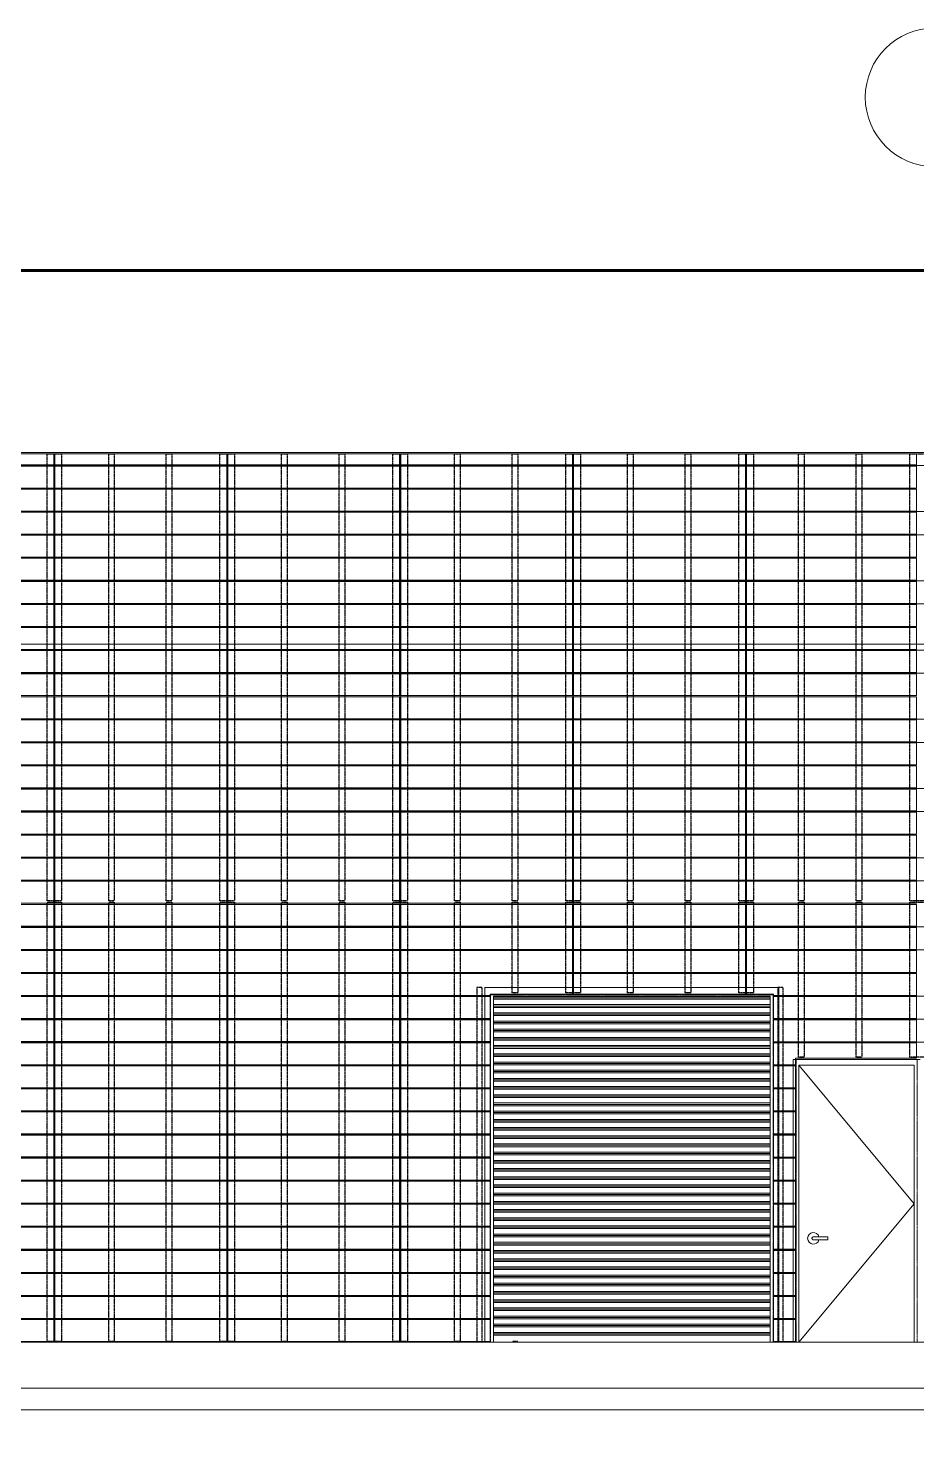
# Model space of a CAD drawing. Header units: inches. Extents: x 11737 to 18084, y -4365 to 1695.
# Drawn here: x 12861.2 to 13169.6, y -4054.2 to -3567 of the extents above; entities that cross this region are included whole.
import ezdxf

# ---------------------------------------------------------------- set-up
doc = ezdxf.new("R2010")
doc.units = ezdxf.units.IN
doc.header["$MEASUREMENT"] = 0
doc.linetypes.add('NBK_Center2', pattern=[0.270833, 0.166667, -0.03125, 0.041667, -0.03125])
doc.linetypes.add('NBK_Hidden', pattern=[0.125, 0.083333, -0.041667])
doc.layers.get('Defpoints').update_dxf_attribs({"color": 250, "lineweight": 0})
for name, color, linetype, lineweight in [('!Arch2', 8, 'Continuous', 9), ('!Extrusion', 140, 'Continuous', 25), ('!Linetype_Center2', 222, 'NBK_Center2', 9), ('!Terracotta', 31, 'Continuous', 20), ('S-GRID-IDEN', 1, 'Continuous', 9)]:
    doc.layers.add(name, color=color, linetype=linetype, lineweight=lineweight)
doc.layers.add('!Viewport', color=250, linetype='Continuous', lineweight=0, plot=False)

# ---------------------------------------------------------------- blocks, each defined once
blk = doc.blocks.new('Grid - Grid Head - 1_2_ Circle-1591862-BUILDING ELEVATION - EAST')
at = {"layer": 'S-GRID-IDEN'}
blk.add_circle((813.21, 1599.69), 24, dxfattribs=at)
blk = doc.blocks.new('A$C5F5E0522')
for p, q in [((442.95, 0), (-1655, 0)), ((-1655, -258), (442.95, -258))]:
    blk.add_line(p, q)
at = {"layer": 'S-GRID-IDEN', "xscale": -1}
blk.add_blockref('Grid - Grid Head - 1_2_ Circle-1591862-BUILDING ELEVATION - EAST', (87.19, -1410), dxfattribs=at)
blk = doc.blocks.new('A$C5F5E09E8')
at = {"layer": '!Extrusion', "linetype": 'NBK_Hidden'}
for points in [[(-805.91, -88.92), (-805.91, 66), (-800.84, 66), (-800.84, -88.92)], [(-784.51, -88.92), (-784.51, 66), (-782.56, 66), (-782.56, -88.92)], [(-764.51, -88.92), (-764.51, 66), (-762.56, 66), (-762.56, -88.92)], [(-745.91, -88.92), (-745.91, 66), (-740.84, 66), (-740.84, -88.92)], [(-724.51, -88.92), (-724.51, 66), (-722.56, 66), (-722.56, -88.92)], [(-704.51, -88.92), (-704.51, 66), (-702.56, 66), (-702.56, -88.92)], [(-685.91, -88.92), (-685.91, 66), (-680.84, 66), (-680.84, -88.92)], [(-664.51, -88.92), (-664.51, 66), (-662.56, 66), (-662.56, -88.92)], [(-644.51, -88.92), (-644.51, 66), (-642.56, 66), (-642.56, -88.92)], [(-625.91, -88.92), (-625.91, 66), (-620.84, 66), (-620.84, -88.92)], [(-604.51, -88.92), (-604.51, 66), (-602.56, 66), (-602.56, -88.92)], [(-584.51, -88.92), (-584.51, 66), (-582.56, 66), (-582.56, -88.92)], [(-565.91, -88.92), (-565.91, 66), (-560.84, 66), (-560.84, -88.92)], [(-545.13, -88.92), (-545.13, 66), (-543.18, 66), (-543.18, -88.92)], [(-525.13, -88.92), (-525.13, 66), (-523.18, 66), (-523.18, -88.92)], [(-506.54, -88.92), (-506.54, 66), (-501.46, 66), (-501.46, -88.92)], [(-800.84, -89.42), (-800.84, -241.8), (-805.91, -241.8), (-805.91, -89.42)], [(-782.56, -89.42), (-782.56, -241.8), (-784.51, -241.8), (-784.51, -89.42)], [(-762.56, -89.42), (-762.56, -241.8), (-764.51, -241.8), (-764.51, -89.42)], [(-740.84, -89.42), (-740.84, -241.8), (-745.91, -241.8), (-745.91, -89.42)], [(-722.56, -89.42), (-722.56, -241.8), (-724.51, -241.8), (-724.51, -89.42)], [(-702.56, -89.42), (-702.56, -241.8), (-704.51, -241.8), (-704.51, -89.42)], [(-680.84, -89.42), (-680.84, -241.8), (-685.91, -241.8), (-685.91, -89.42)], [(-662.56, -89.42), (-662.56, -241.8), (-664.51, -241.8), (-664.51, -89.42)], [(-644.51, -120.91), (-644.51, -89.42), (-642.56, -89.42), (-642.56, -120.91)], [(-620.84, -89.42), (-620.84, -120.91), (-625.91, -120.91), (-625.91, -89.42)], [(-604.51, -120.91), (-604.51, -89.42), (-602.56, -89.42), (-602.56, -120.91)], [(-584.51, -120.91), (-584.51, -89.42), (-582.56, -89.42), (-582.56, -120.91)], [(-560.84, -89.42), (-560.84, -120.91), (-565.91, -120.91), (-565.91, -89.42)], [(-545.13, -143.14), (-545.13, -89.42), (-543.18, -89.42), (-543.18, -143.14)], [(-525.13, -143.14), (-525.13, -89.42), (-523.18, -89.42), (-523.18, -143.14)], [(-501.46, -89.42), (-501.46, -143.14), (-506.54, -143.14), (-506.54, -89.42)], [(-654.87, -119), (-656.82, -119), (-656.82, -241.8), (-654.87, -241.8)], [(-550.45, -119), (-552.39, -119), (-552.39, -241.8), (-550.45, -241.8)]]:
    blk.add_lwpolyline(points, close=True, dxfattribs=at)
blk.add_lwpolyline([(-642.56, -241.8), (-644.51, -241.8)], dxfattribs=at)
blk = doc.blocks.new('A$C5F5E0AD2')
for p, q in [((-629.76, 324.5), (-1348.97, 324.5)), ((-882.01, 139), (-882.01, 16)), ((-780.01, 139), (-882.01, 139)), ((-780.01, 139), (-780.01, 16)), ((-783.01, 136), (-879.01, 136)), ((-879.01, 16), (-879.01, 136)), ((-783.01, 135.89), (-879.01, 135.89)), ((-783.01, 135.41), (-879.01, 135.41)), ((-783.01, 134.93), (-879.01, 134.93)), ((-783.01, 133.03), (-879.01, 133.03)), ((-783.01, 132.56), (-879.01, 132.56)), ((-783.01, 132.08), (-879.01, 132.08)), ((-783.01, 16), (-783.01, 136)), ((-783.01, 130.18), (-879.01, 130.18)), ((-783.01, 129.71), (-879.01, 129.71)), ((-783.01, 129.24), (-879.01, 129.24)), ((-783.01, 127.35), (-879.01, 127.35)), ((-783.01, 126.88), (-879.01, 126.88)), ((-783.01, 126.41), (-879.01, 126.41)), ((-783.01, 124.52), (-879.01, 124.52)), ((-783.01, 124.04), (-879.01, 124.04)), ((-783.01, 123.56), (-879.01, 123.56)), ((-783.01, 121.66), (-879.01, 121.66)), ((-783.01, 121.2), (-879.01, 121.2)), ((-783.01, 120.73), (-879.01, 120.73)), ((-783.01, 118.83), (-879.01, 118.83)), ((-783.01, 118.35), (-879.01, 118.35)), ((-783.01, 117.88), (-879.01, 117.88)), ((-783.01, 115.98), (-879.01, 115.98)), ((-783.01, 115.5), (-879.01, 115.5)), ((-783.01, 115.02), (-879.01, 115.02)), ((-783.01, 113.13), (-879.01, 113.13)), ((-783.01, 112.66), (-879.01, 112.66)), ((-783.01, 112.19), (-879.01, 112.19)), ((-731, 114), (-775.03, 114)), ((-775.03, 114), (-775.03, 16)), ((-783.01, 110.3), (-879.01, 110.3)), ((-783.01, 109.83), (-879.01, 109.83)), ((-783.01, 109.36), (-879.01, 109.36)), ((-783.01, 107.46), (-879.01, 107.46)), ((-733, 64), (-773.03, 112)), ((-773.03, 16), (-773.03, 112)), ((-773.03, 112), (-733, 112)), ((-733, 112), (-733, 16)), ((-783.01, 106.99), (-879.01, 106.99)), ((-783.01, 106.51), (-879.01, 106.51)), ((-783.01, 104.61), (-879.01, 104.61)), ((-783.01, 104.14), (-879.01, 104.14)), ((-783.01, 103.68), (-879.01, 103.68)), ((-783.01, 101.78), (-879.01, 101.78)), ((-783.01, 101.3), (-879.01, 101.3)), ((-783.01, 100.82), (-879.01, 100.82)), ((-783.01, 98.93), (-879.01, 98.93)), ((-783.01, 98.45), (-879.01, 98.45)), ((-783.01, 97.97), (-879.01, 97.97)), ((-783.01, 96.08), (-879.01, 96.08)), ((-783.01, 95.61), (-879.01, 95.61)), ((-783.01, 95.14), (-879.01, 95.14)), ((-783.01, 93.24), (-879.01, 93.24)), ((-783.01, 92.78), (-879.01, 92.78)), ((-783.01, 92.31), (-879.01, 92.31)), ((-783.01, 90.41), (-879.01, 90.41)), ((-783.01, 89.93), (-879.01, 89.93)), ((-783.01, 89.46), (-879.01, 89.46)), ((-783.01, 87.56), (-879.01, 87.56)), ((-783.01, 87.09), (-879.01, 87.09)), ((-783.01, 86.62), (-879.01, 86.62)), ((-783.01, 84.73), (-879.01, 84.73)), ((-783.01, 84.25), (-879.01, 84.25)), ((-783.01, 83.77), (-879.01, 83.77)), ((-783.01, 81.88), (-879.01, 81.88)), ((-783.01, 81.4), (-879.01, 81.4)), ((-783.01, 80.92), (-879.01, 80.92)), ((-783.01, 79.02), (-879.01, 79.02)), ((-783.01, 78.56), (-879.01, 78.56)), ((-783.01, 78.09), (-879.01, 78.09)), ((-783.01, 76.19), (-879.01, 76.19)), ((-783.01, 75.72), (-879.01, 75.72)), ((-783.01, 75.26), (-879.01, 75.26)), ((-783.01, 73.36), (-879.01, 73.36)), ((-783.01, 72.88), (-879.01, 72.88)), ((-783.01, 72.4), (-879.01, 72.4)), ((-783.01, 70.51), (-879.01, 70.51)), ((-783.01, 70.04), (-879.01, 70.04)), ((-783.01, 69.57), (-879.01, 69.57)), ((-783.01, 67.68), (-879.01, 67.68)), ((-783.01, 67.2), (-879.01, 67.2)), ((-783.01, 66.72), (-879.01, 66.72)), ((-783.01, 64.82), (-879.01, 64.82)), ((-783.01, 64.35), (-879.01, 64.35)), ((-783.01, 63.87), (-879.01, 63.87)), ((-733, 64), (-773.03, 16)), ((-783.01, 61.97), (-879.01, 61.97)), ((-783.01, 61.5), (-879.01, 61.5)), ((-783.01, 61.04), (-879.01, 61.04)), ((-783.01, 59.14), (-879.01, 59.14)), ((-783.01, 58.67), (-879.01, 58.67)), ((-783.01, 58.2), (-879.01, 58.2)), ((-783.01, 56.31), (-879.01, 56.31)), ((-783.01, 55.83), (-879.01, 55.83)), ((-783.01, 55.35), (-879.01, 55.35)), ((-783.01, 53.45), (-879.01, 53.45)), ((-783.01, 52.99), (-879.01, 52.99)), ((-783.01, 52.52), (-879.01, 52.52)), ((-783.01, 50.62), (-879.01, 50.62)), ((-783.01, 50.14), (-879.01, 50.14)), ((-783.01, 49.67), (-879.01, 49.67)), ((-763.01, 52.5), (-768.01, 52.5)), ((-768.01, 51.5), (-763.01, 51.5)), ((-763.01, 52.5), (-763.01, 51.5)), ((-783.01, 47.77), (-879.01, 47.77)), ((-783.01, 47.29), (-879.01, 47.29)), ((-783.01, 46.81), (-879.01, 46.81)), ((-783.01, 44.92), (-879.01, 44.92)), ((-783.01, 44.45), (-879.01, 44.45)), ((-783.01, 43.98), (-879.01, 43.98)), ((-783.01, 42.09), (-879.01, 42.09)), ((-783.01, 41.62), (-879.01, 41.62)), ((-783.01, 41.15), (-879.01, 41.15)), ((-783.01, 39.25), (-879.01, 39.25)), ((-783.01, 38.78), (-879.01, 38.78)), ((-783.01, 38.3), (-879.01, 38.3)), ((-783.01, 36.4), (-879.01, 36.4)), ((-783.01, 35.93), (-879.01, 35.93)), ((-783.01, 35.47), (-879.01, 35.47)), ((-783.01, 33.57), (-879.01, 33.57)), ((-783.01, 33.09), (-879.01, 33.09)), ((-783.01, 32.61), (-879.01, 32.61)), ((-783.01, 30.72), (-879.01, 30.72)), ((-783.01, 30.24), (-879.01, 30.24)), ((-783.01, 29.76), (-879.01, 29.76)), ((-783.01, 27.87), (-879.01, 27.87)), ((-783.01, 27.4), (-879.01, 27.4)), ((-783.01, 26.93), (-879.01, 26.93)), ((-783.01, 25.03), (-879.01, 25.03)), ((-783.01, 24.57), (-879.01, 24.57)), ((-783.01, 24.1), (-879.01, 24.1)), ((-783.01, 22.2), (-879.01, 22.2)), ((-783.01, 21.72), (-879.01, 21.72)), ((-783.01, 21.25), (-879.01, 21.25)), ((-783.01, 19.35), (-879.01, 19.35)), ((-783.01, 18.88), (-879.01, 18.88)), ((-783.01, 18.41), (-879.01, 18.41))]:
    blk.add_line(p, q)
for points in [[(-1348.76, 16), (-610.03, 16), (-610.03, 0), (-1348.76, 0)], [(-1333.73, 0), (-610.78, 0), (-610.78, -7.5), (-1333.73, -7.5)]]:
    blk.add_lwpolyline(points, close=True)
blk.add_arc((-768.01, 52), 2, 15, 345)
for points, knots in [([(-768.51, 52), (-768.51, 52.04), (-768.51, 52.11), (-768.48, 52.19), (-768.45, 52.25), (-768.42, 52.3), (-768.39, 52.33), (-768.36, 52.36), (-768.32, 52.4), (-768.27, 52.43), (-768.24, 52.45), (-768.21, 52.46), (-768.18, 52.47), (-768.14, 52.48), (-768.11, 52.49), (-768.08, 52.5), (-768.05, 52.5), (-768.03, 52.5), (-768.01, 52.5)], [0, 0, 0, 0, 0.0833333, 0.125, 0.1666667, 0.2083333, 0.2291667, 0.25, 0.2916667, 0.3333333, 0.3541667, 0.375, 0.3958333, 0.4166667, 0.4375, 0.4583333, 0.4791667, 0.5, 0.5, 0.5, 0.5]), ([(-768.01, 51.5), (-768.03, 51.5), (-768.05, 51.5), (-768.08, 51.5), (-768.11, 51.51), (-768.14, 51.52), (-768.18, 51.53), (-768.21, 51.54), (-768.24, 51.55), (-768.27, 51.57), (-768.29, 51.58), (-768.33, 51.61), (-768.36, 51.64), (-768.39, 51.67), (-768.42, 51.7), (-768.45, 51.75), (-768.48, 51.81), (-768.51, 51.89), (-768.51, 51.96), (-768.51, 52)], [0.5, 0.5, 0.5, 0.5, 0.5208333, 0.5416667, 0.5625, 0.5833333, 0.6041667, 0.625, 0.6458333, 0.6666667, 0.6875, 0.7083333, 0.75, 0.7708333, 0.7916667, 0.8333333, 0.875, 0.9166667, 1, 1, 1, 1])]:
    blk.add_open_spline(points, degree=3, knots=knots)
blk = doc.blocks.new('A$C5EC25172')
at = {"layer": '!Linetype_Center2'}
for p, q in [((-1031.39, 66), (-1031.39, -242)), ((-971.39, 66), (-971.39, -242)), ((-911.39, 66), (-911.39, -242)), ((-851.39, 66), (-851.39, -121.51)), ((-791.39, 66), (-791.39, -121.51)), ((-1348.76, 62), (-629.76, 62)), ((-1348.76, 46), (-629.76, 46)), ((-1348.76, 38), (-629.76, 38)), ((-1348.76, 22), (-629.76, 22)), ((-1348.76, 14), (-629.76, 14)), ((-1348.76, -2), (-629.76, -2)), ((-1348.76, -10), (-629.76, -10)), ((-1348.76, -26), (-629.76, -26)), ((-1348.76, -34), (-629.76, -34)), ((-1348.76, -50), (-629.76, -50)), ((-1348.76, -58), (-629.76, -58)), ((-1348.76, -74), (-629.76, -74)), ((-1348.76, -82), (-629.76, -82)), ((-1348.76, -98), (-629.76, -98)), ((-1348.76, -106), (-629.76, -106)), ((-1348.76, -122), (-880.01, -122)), ((-782.01, -122), (-629.76, -122)), ((-782.01, -122), (-629.76, -122)), ((-1348.76, -130), (-880.01, -130)), ((-782.01, -130), (-629.76, -130)), ((-1348.76, -138), (-880.01, -138)), ((-782.01, -138), (-629.76, -138)), ((-1348.76, -146), (-880.01, -146)), ((-782.01, -146), (-774.01, -146)), ((-782.01, -146), (-774.01, -146)), ((-1348.76, -154), (-880.01, -154)), ((-782.01, -154), (-774.01, -154)), ((-1348.76, -162), (-880.01, -162)), ((-782.01, -162), (-774.01, -162)), ((-1348.76, -170), (-880.01, -170)), ((-782.01, -170), (-774.01, -170)), ((-1348.76, -178), (-880.01, -178)), ((-782.01, -178), (-774.01, -178)), ((-1348.76, -186), (-880.01, -186)), ((-782.01, -186), (-774.01, -186)), ((-1348.76, -194), (-880.01, -194)), ((-782.01, -194), (-774.01, -194)), ((-1348.76, -202), (-880.01, -202)), ((-782.01, -202), (-774.01, -202)), ((-1348.76, -210), (-880.01, -210)), ((-782.01, -210), (-774.01, -210)), ((-1348.76, -218), (-880.01, -218)), ((-782.01, -218), (-774.01, -218)), ((-1348.76, -226), (-880.01, -226)), ((-782.01, -226), (-774.01, -226)), ((-1348.76, -234), (-880.01, -234)), ((-782.01, -234), (-774.01, -234)), ((-1348.76, -242), (-880.01, -242)), ((-782.01, -242), (-774.01, -242))]:
    blk.add_line(p, q, dxfattribs=at)
for points in [[(-880.01, -242), (-880.01, -121.51), (-782.01, -121.51), (-782.01, -242)], [(-732.01, -242), (-732.01, -144), (-774.01, -144), (-774.01, -242)]]:
    blk.add_lwpolyline(points, dxfattribs=at)
at = {"layer": '!Terracotta'}
for points in [[(-1091.2, 66), (-1031.58, 66), (-1031.58, 62.2), (-1091.2, 62.2)], [(-1031.2, 66), (-971.58, 66), (-971.58, 62.2), (-1031.2, 62.2)], [(-911.58, 66), (-971.2, 66), (-971.2, 62.2), (-911.58, 62.2)], [(-911.2, 66), (-851.58, 66), (-851.58, 62.2), (-911.2, 62.2)], [(-791.58, 66), (-851.2, 66), (-851.2, 62.2), (-791.58, 62.2)], [(-791.2, 66), (-732.2, 66), (-732.2, 62.2), (-791.2, 62.2)], [(-1091.2, 54.19), (-1031.58, 54.19), (-1031.58, 61.8), (-1091.2, 61.8)], [(-1031.2, 54.19), (-971.58, 54.19), (-971.58, 61.8), (-1031.2, 61.8)], [(-911.58, 54.19), (-971.2, 54.19), (-971.2, 61.8), (-911.58, 61.8)], [(-911.2, 54.19), (-851.58, 54.19), (-851.58, 61.8), (-911.2, 61.8)], [(-791.58, 54.19), (-851.2, 54.19), (-851.2, 61.8), (-791.58, 61.8)], [(-791.2, 54.19), (-732.2, 54.19), (-732.2, 61.8), (-791.2, 61.8)], [(-1091.2, 53.81), (-1031.58, 53.81), (-1031.58, 46.2), (-1091.2, 46.2)], [(-1031.2, 53.81), (-971.58, 53.81), (-971.58, 46.2), (-1031.2, 46.2)], [(-911.58, 53.81), (-971.2, 53.81), (-971.2, 46.2), (-911.58, 46.2)], [(-911.2, 53.81), (-851.58, 53.81), (-851.58, 46.2), (-911.2, 46.2)], [(-791.58, 53.81), (-851.2, 53.81), (-851.2, 46.2), (-791.58, 46.2)], [(-791.2, 53.81), (-732.2, 53.81), (-732.2, 46.2), (-791.2, 46.2)], [(-1091.2, 45.81), (-1031.58, 45.81), (-1031.58, 38.2), (-1091.2, 38.2)], [(-1031.2, 45.81), (-971.58, 45.81), (-971.58, 38.2), (-1031.2, 38.2)], [(-911.58, 45.81), (-971.2, 45.81), (-971.2, 38.2), (-911.58, 38.2)], [(-911.2, 45.81), (-851.58, 45.81), (-851.58, 38.2), (-911.2, 38.2)], [(-791.58, 45.81), (-851.2, 45.81), (-851.2, 38.2), (-791.58, 38.2)], [(-791.2, 45.81), (-732.2, 45.81), (-732.2, 38.2), (-791.2, 38.2)], [(-1091.2, 37.81), (-1031.58, 37.81), (-1031.58, 30.2), (-1091.2, 30.2)], [(-1031.2, 37.81), (-971.58, 37.81), (-971.58, 30.2), (-1031.2, 30.2)], [(-911.58, 37.81), (-971.2, 37.81), (-971.2, 30.2), (-911.58, 30.2)], [(-911.2, 37.81), (-851.58, 37.81), (-851.58, 30.2), (-911.2, 30.2)], [(-791.58, 37.81), (-851.2, 37.81), (-851.2, 30.2), (-791.58, 30.2)], [(-791.2, 37.81), (-732.2, 37.81), (-732.2, 30.2), (-791.2, 30.2)], [(-1091.2, 29.81), (-1031.58, 29.81), (-1031.58, 22.2), (-1091.2, 22.2)], [(-1031.2, 29.81), (-971.58, 29.81), (-971.58, 22.2), (-1031.2, 22.2)], [(-911.58, 29.81), (-971.2, 29.81), (-971.2, 22.2), (-911.58, 22.2)], [(-911.2, 29.81), (-851.58, 29.81), (-851.58, 22.2), (-911.2, 22.2)], [(-791.58, 29.81), (-851.2, 29.81), (-851.2, 22.2), (-791.58, 22.2)], [(-791.2, 29.81), (-732.2, 29.81), (-732.2, 22.2), (-791.2, 22.2)], [(-1091.2, 21.81), (-1031.58, 21.81), (-1031.58, 14.2), (-1091.2, 14.2)], [(-1031.2, 21.81), (-971.58, 21.81), (-971.58, 14.2), (-1031.2, 14.2)], [(-911.58, 21.81), (-971.2, 21.81), (-971.2, 14.2), (-911.58, 14.2)], [(-911.2, 21.81), (-851.58, 21.81), (-851.58, 14.2), (-911.2, 14.2)], [(-791.58, 21.81), (-851.2, 21.81), (-851.2, 14.2), (-791.58, 14.2)], [(-791.2, 21.81), (-732.2, 21.81), (-732.2, 14.2), (-791.2, 14.2)], [(-1091.2, 13.81), (-1031.58, 13.81), (-1031.58, 6.2), (-1091.2, 6.2)], [(-1031.2, 13.81), (-971.58, 13.81), (-971.58, 6.2), (-1031.2, 6.2)], [(-911.58, 13.81), (-971.2, 13.81), (-971.2, 6.2), (-911.58, 6.2)], [(-911.2, 13.81), (-851.58, 13.81), (-851.58, 6.2), (-911.2, 6.2)], [(-791.58, 13.81), (-851.2, 13.81), (-851.2, 6.2), (-791.58, 6.2)], [(-791.2, 13.81), (-732.2, 13.81), (-732.2, 6.2), (-791.2, 6.2)], [(-1091.2, 5.81), (-1031.58, 5.81), (-1031.58, -1.8), (-1091.2, -1.8)], [(-1031.2, 5.81), (-971.58, 5.81), (-971.58, -1.8), (-1031.2, -1.8)], [(-911.58, 5.81), (-971.2, 5.81), (-971.2, -1.8), (-911.58, -1.8)], [(-911.2, 5.81), (-851.58, 5.81), (-851.58, -1.8), (-911.2, -1.8)], [(-791.58, 5.81), (-851.2, 5.81), (-851.2, -1.8), (-791.58, -1.8)], [(-791.2, 5.81), (-732.2, 5.81), (-732.2, -1.8), (-791.2, -1.8)], [(-1091.2, -2.19), (-1031.58, -2.19), (-1031.58, -9.8), (-1091.2, -9.8)], [(-1031.2, -2.19), (-971.58, -2.19), (-971.58, -9.8), (-1031.2, -9.8)], [(-911.58, -2.19), (-971.2, -2.19), (-971.2, -9.8), (-911.58, -9.8)], [(-911.2, -2.19), (-851.58, -2.19), (-851.58, -9.8), (-911.2, -9.8)], [(-791.58, -2.19), (-851.2, -2.19), (-851.2, -9.8), (-791.58, -9.8)], [(-791.2, -2.19), (-732.2, -2.19), (-732.2, -9.8), (-791.2, -9.8)], [(-1091.2, -10.19), (-1031.58, -10.19), (-1031.58, -17.8), (-1091.2, -17.8)], [(-1031.2, -10.19), (-971.58, -10.19), (-971.58, -17.8), (-1031.2, -17.8)], [(-911.58, -10.19), (-971.2, -10.19), (-971.2, -17.8), (-911.58, -17.8)], [(-911.2, -10.19), (-851.58, -10.19), (-851.58, -17.8), (-911.2, -17.8)], [(-791.58, -10.19), (-851.2, -10.19), (-851.2, -17.8), (-791.58, -17.8)], [(-791.2, -10.19), (-732.2, -10.19), (-732.2, -17.8), (-791.2, -17.8)], [(-1091.2, -18.19), (-1031.58, -18.19), (-1031.58, -25.8), (-1091.2, -25.8)], [(-1031.2, -18.19), (-971.58, -18.19), (-971.58, -25.8), (-1031.2, -25.8)], [(-911.58, -18.19), (-971.2, -18.19), (-971.2, -25.8), (-911.58, -25.8)], [(-911.2, -18.19), (-851.58, -18.19), (-851.58, -25.8), (-911.2, -25.8)], [(-791.58, -18.19), (-851.2, -18.19), (-851.2, -25.8), (-791.58, -25.8)], [(-791.2, -18.19), (-732.2, -18.19), (-732.2, -25.8), (-791.2, -25.8)], [(-1091.2, -26.19), (-1031.58, -26.19), (-1031.58, -33.8), (-1091.2, -33.8)], [(-1031.2, -26.19), (-971.58, -26.19), (-971.58, -33.8), (-1031.2, -33.8)], [(-911.58, -26.19), (-971.2, -26.19), (-971.2, -33.8), (-911.58, -33.8)], [(-911.2, -26.19), (-851.58, -26.19), (-851.58, -33.8), (-911.2, -33.8)], [(-791.58, -26.19), (-851.2, -26.19), (-851.2, -33.8), (-791.58, -33.8)], [(-791.2, -26.19), (-732.2, -26.19), (-732.2, -33.8), (-791.2, -33.8)], [(-1091.2, -34.19), (-1031.58, -34.19), (-1031.58, -41.8), (-1091.2, -41.8)], [(-1031.2, -34.19), (-971.58, -34.19), (-971.58, -41.8), (-1031.2, -41.8)], [(-911.58, -34.19), (-971.2, -34.19), (-971.2, -41.8), (-911.58, -41.8)], [(-911.2, -34.19), (-851.58, -34.19), (-851.58, -41.8), (-911.2, -41.8)], [(-791.58, -34.19), (-851.2, -34.19), (-851.2, -41.8), (-791.58, -41.8)], [(-791.2, -34.19), (-732.2, -34.19), (-732.2, -41.8), (-791.2, -41.8)], [(-1091.2, -42.19), (-1031.58, -42.19), (-1031.58, -49.8), (-1091.2, -49.8)], [(-1031.2, -42.19), (-971.58, -42.19), (-971.58, -49.8), (-1031.2, -49.8)], [(-911.58, -42.19), (-971.2, -42.19), (-971.2, -49.8), (-911.58, -49.8)], [(-911.2, -42.19), (-851.58, -42.19), (-851.58, -49.8), (-911.2, -49.8)], [(-791.58, -42.19), (-851.2, -42.19), (-851.2, -49.8), (-791.58, -49.8)], [(-791.2, -42.19), (-732.2, -42.19), (-732.2, -49.8), (-791.2, -49.8)], [(-1091.2, -50.19), (-1031.58, -50.19), (-1031.58, -57.8), (-1091.2, -57.8)], [(-1031.2, -50.19), (-971.58, -50.19), (-971.58, -57.8), (-1031.2, -57.8)], [(-911.58, -50.19), (-971.2, -50.19), (-971.2, -57.8), (-911.58, -57.8)], [(-911.2, -50.19), (-851.58, -50.19), (-851.58, -57.8), (-911.2, -57.8)], [(-791.58, -50.19), (-851.2, -50.19), (-851.2, -57.8), (-791.58, -57.8)], [(-791.2, -50.19), (-732.2, -50.19), (-732.2, -57.8), (-791.2, -57.8)], [(-1091.2, -58.19), (-1031.58, -58.19), (-1031.58, -65.8), (-1091.2, -65.8)], [(-1031.2, -58.19), (-971.58, -58.19), (-971.58, -65.8), (-1031.2, -65.8)], [(-911.58, -58.19), (-971.2, -58.19), (-971.2, -65.8), (-911.58, -65.8)], [(-911.2, -58.19), (-851.58, -58.19), (-851.58, -65.8), (-911.2, -65.8)], [(-791.58, -58.19), (-851.2, -58.19), (-851.2, -65.8), (-791.58, -65.8)], [(-791.2, -58.19), (-732.2, -58.19), (-732.2, -65.8), (-791.2, -65.8)], [(-1091.2, -66.19), (-1031.58, -66.19), (-1031.58, -73.8), (-1091.2, -73.8)], [(-1031.2, -66.19), (-971.58, -66.19), (-971.58, -73.8), (-1031.2, -73.8)], [(-911.58, -66.19), (-971.2, -66.19), (-971.2, -73.8), (-911.58, -73.8)], [(-911.2, -66.19), (-851.58, -66.19), (-851.58, -73.8), (-911.2, -73.8)], [(-791.58, -66.19), (-851.2, -66.19), (-851.2, -73.8), (-791.58, -73.8)], [(-791.2, -66.19), (-732.2, -66.19), (-732.2, -73.8), (-791.2, -73.8)], [(-1091.2, -74.19), (-1031.58, -74.19), (-1031.58, -81.8), (-1091.2, -81.8)], [(-1031.2, -74.19), (-971.58, -74.19), (-971.58, -81.8), (-1031.2, -81.8)], [(-911.58, -74.19), (-971.2, -74.19), (-971.2, -81.8), (-911.58, -81.8)], [(-911.2, -74.19), (-851.58, -74.19), (-851.58, -81.8), (-911.2, -81.8)], [(-791.58, -74.19), (-851.2, -74.19), (-851.2, -81.8), (-791.58, -81.8)], [(-791.2, -74.19), (-732.2, -74.19), (-732.2, -81.8), (-791.2, -81.8)], [(-1091.2, -82.19), (-1031.58, -82.19), (-1031.58, -89.8), (-1091.2, -89.8)], [(-1031.2, -82.19), (-971.58, -82.19), (-971.58, -89.8), (-1031.2, -89.8)], [(-911.58, -82.19), (-971.2, -82.19), (-971.2, -89.8), (-911.58, -89.8)], [(-911.2, -82.19), (-851.58, -82.19), (-851.58, -89.8), (-911.2, -89.8)], [(-791.58, -82.19), (-851.2, -82.19), (-851.2, -89.8), (-791.58, -89.8)], [(-791.2, -82.19), (-732.2, -82.19), (-732.2, -89.8), (-791.2, -89.8)], [(-1091.2, -90.19), (-1031.58, -90.19), (-1031.58, -97.8), (-1091.2, -97.8)], [(-1031.2, -90.19), (-971.58, -90.19), (-971.58, -97.8), (-1031.2, -97.8)], [(-911.58, -90.19), (-971.2, -90.19), (-971.2, -97.8), (-911.58, -97.8)], [(-911.2, -90.19), (-851.58, -90.19), (-851.58, -97.8), (-911.2, -97.8)], [(-791.58, -90.19), (-851.2, -90.19), (-851.2, -97.8), (-791.58, -97.8)], [(-791.2, -90.19), (-732.2, -90.19), (-732.2, -97.8), (-791.2, -97.8)], [(-1091.2, -98.19), (-1031.58, -98.19), (-1031.58, -105.8), (-1091.2, -105.8)], [(-1031.2, -98.19), (-971.58, -98.19), (-971.58, -105.8), (-1031.2, -105.8)], [(-911.58, -98.19), (-971.2, -98.19), (-971.2, -105.8), (-911.58, -105.8)], [(-911.2, -98.19), (-851.58, -98.19), (-851.58, -105.8), (-911.2, -105.8)], [(-791.58, -98.19), (-851.2, -98.19), (-851.2, -105.8), (-791.58, -105.8)], [(-791.2, -98.19), (-732.2, -98.19), (-732.2, -105.8), (-791.2, -105.8)], [(-1091.2, -106.19), (-1031.58, -106.19), (-1031.58, -113.8), (-1091.2, -113.8)], [(-1031.2, -106.19), (-971.58, -106.19), (-971.58, -113.8), (-1031.2, -113.8)], [(-911.58, -106.19), (-971.2, -106.19), (-971.2, -113.8), (-911.58, -113.8)], [(-911.2, -106.19), (-851.58, -106.19), (-851.58, -113.8), (-911.2, -113.8)], [(-791.58, -106.19), (-851.2, -106.19), (-851.2, -113.8), (-791.58, -113.8)], [(-791.2, -106.19), (-732.2, -106.19), (-732.2, -113.8), (-791.2, -113.8)], [(-1091.2, -114.19), (-1031.58, -114.19), (-1031.58, -121.8), (-1091.2, -121.8)], [(-1031.2, -114.19), (-971.58, -114.19), (-971.58, -121.8), (-1031.2, -121.8)], [(-911.58, -114.19), (-971.2, -114.19), (-971.2, -121.8), (-911.58, -121.8)], [(-911.2, -121.8), (-911.2, -114.19), (-851.58, -114.19), (-851.58, -121.33), (-880.2, -121.33), (-880.2, -121.8)], [(-851.21, -121.33), (-791.57, -121.33), (-791.57, -114.2), (-851.21, -114.2)], [(-791.2, -121.33), (-791.2, -114.19), (-732.2, -114.19), (-732.2, -121.8), (-781.83, -121.8), (-781.83, -121.33)], [(-1091.2, -122.19), (-1031.58, -122.19), (-1031.58, -129.8), (-1091.2, -129.8)], [(-1031.2, -122.19), (-971.58, -122.19), (-971.58, -129.8), (-1031.2, -129.8)], [(-911.58, -122.19), (-971.2, -122.19), (-971.2, -129.8), (-911.58, -129.8)], [(-911.2, -122.19), (-880.2, -122.19), (-880.2, -129.8), (-911.2, -129.8)], [(-781.83, -122.19), (-732.2, -122.19), (-732.2, -129.8), (-781.83, -129.8)], [(-1091.2, -130.19), (-1031.58, -130.19), (-1031.58, -137.8), (-1091.2, -137.8)], [(-1031.2, -130.19), (-971.58, -130.19), (-971.58, -137.8), (-1031.2, -137.8)], [(-911.58, -130.19), (-971.2, -130.19), (-971.2, -137.8), (-911.58, -137.8)], [(-911.2, -130.19), (-880.2, -130.19), (-880.2, -137.8), (-911.2, -137.8)], [(-781.83, -137.81), (-732.2, -137.81), (-732.2, -130.2), (-781.83, -130.2)], [(-1091.2, -138.19), (-1031.58, -138.19), (-1031.58, -145.8), (-1091.2, -145.8)], [(-1031.2, -138.19), (-971.58, -138.19), (-971.58, -145.8), (-1031.2, -145.8)], [(-911.58, -138.19), (-971.2, -138.19), (-971.2, -145.8), (-911.58, -145.8)], [(-911.2, -138.19), (-880.2, -138.19), (-880.2, -145.8), (-911.2, -145.8)], [(-781.84, -145.82), (-774.19, -145.82), (-774.19, -143.5), (-732.19, -143.5), (-732.19, -138.18), (-781.84, -138.18)], [(-1091.2, -146.19), (-1031.58, -146.19), (-1031.58, -153.8), (-1091.2, -153.8)], [(-1031.2, -146.19), (-971.58, -146.19), (-971.58, -153.8), (-1031.2, -153.8)], [(-911.58, -146.19), (-971.2, -146.19), (-971.2, -153.8), (-911.58, -153.8)], [(-911.2, -146.19), (-880.2, -146.19), (-880.2, -153.8), (-911.2, -153.8)], [(-781.83, -146.18), (-774.2, -146.18), (-774.2, -153.82), (-781.83, -153.82)], [(-1091.2, -154.19), (-1031.58, -154.19), (-1031.58, -161.8), (-1091.2, -161.8)], [(-1031.2, -154.19), (-971.58, -154.19), (-971.58, -161.8), (-1031.2, -161.8)], [(-911.58, -154.19), (-971.2, -154.19), (-971.2, -161.8), (-911.58, -161.8)], [(-911.2, -154.19), (-880.2, -154.19), (-880.2, -161.8), (-911.2, -161.8)], [(-781.83, -154.18), (-774.2, -154.18), (-774.2, -161.82), (-781.83, -161.82)], [(-1091.2, -162.19), (-1031.58, -162.19), (-1031.58, -169.8), (-1091.2, -169.8)], [(-1031.2, -162.19), (-971.58, -162.19), (-971.58, -169.8), (-1031.2, -169.8)], [(-911.58, -162.19), (-971.2, -162.19), (-971.2, -169.8), (-911.58, -169.8)], [(-911.2, -162.19), (-880.2, -162.19), (-880.2, -169.8), (-911.2, -169.8)], [(-781.83, -162.18), (-774.2, -162.18), (-774.2, -169.82), (-781.83, -169.82)], [(-1091.2, -170.19), (-1031.58, -170.19), (-1031.58, -177.8), (-1091.2, -177.8)], [(-1031.2, -170.19), (-971.58, -170.19), (-971.58, -177.8), (-1031.2, -177.8)], [(-911.58, -170.19), (-971.2, -170.19), (-971.2, -177.8), (-911.58, -177.8)], [(-911.2, -170.19), (-880.2, -170.19), (-880.2, -177.8), (-911.2, -177.8)], [(-781.83, -170.18), (-774.2, -170.18), (-774.2, -177.82), (-781.83, -177.82)], [(-1091.2, -178.19), (-1031.58, -178.19), (-1031.58, -185.8), (-1091.2, -185.8)], [(-1031.2, -178.19), (-971.58, -178.19), (-971.58, -185.8), (-1031.2, -185.8)], [(-911.58, -178.19), (-971.2, -178.19), (-971.2, -185.8), (-911.58, -185.8)], [(-911.2, -178.19), (-880.2, -178.19), (-880.2, -185.8), (-911.2, -185.8)], [(-781.83, -178.18), (-774.2, -178.18), (-774.2, -185.82), (-781.83, -185.82)], [(-1091.2, -186.19), (-1031.58, -186.19), (-1031.58, -193.8), (-1091.2, -193.8)], [(-1031.2, -186.19), (-971.58, -186.19), (-971.58, -193.8), (-1031.2, -193.8)], [(-911.58, -186.19), (-971.2, -186.19), (-971.2, -193.8), (-911.58, -193.8)], [(-911.2, -186.19), (-880.2, -186.19), (-880.2, -193.8), (-911.2, -193.8)], [(-781.83, -186.18), (-774.2, -186.18), (-774.2, -193.82), (-781.83, -193.82)], [(-1091.2, -194.19), (-1031.58, -194.19), (-1031.58, -201.8), (-1091.2, -201.8)], [(-1031.2, -194.19), (-971.58, -194.19), (-971.58, -201.8), (-1031.2, -201.8)], [(-911.58, -194.19), (-971.2, -194.19), (-971.2, -201.8), (-911.58, -201.8)], [(-911.2, -194.19), (-880.2, -194.19), (-880.2, -201.8), (-911.2, -201.8)], [(-781.83, -194.18), (-774.2, -194.18), (-774.2, -201.82), (-781.83, -201.82)], [(-1091.2, -202.19), (-1031.58, -202.19), (-1031.58, -209.8), (-1091.2, -209.8)], [(-1031.2, -202.19), (-971.58, -202.19), (-971.58, -209.8), (-1031.2, -209.8)], [(-911.58, -202.19), (-971.2, -202.19), (-971.2, -209.8), (-911.58, -209.8)], [(-911.2, -202.19), (-880.2, -202.19), (-880.2, -209.8), (-911.2, -209.8)], [(-781.83, -202.18), (-774.2, -202.18), (-774.2, -209.82), (-781.83, -209.82)], [(-1091.2, -210.19), (-1031.58, -210.19), (-1031.58, -217.8), (-1091.2, -217.8)], [(-1031.2, -210.19), (-971.58, -210.19), (-971.58, -217.8), (-1031.2, -217.8)], [(-911.58, -210.19), (-971.2, -210.19), (-971.2, -217.8), (-911.58, -217.8)], [(-911.2, -210.19), (-880.2, -210.19), (-880.2, -217.8), (-911.2, -217.8)], [(-781.83, -210.18), (-774.2, -210.18), (-774.2, -217.82), (-781.83, -217.82)], [(-1091.2, -218.19), (-1031.58, -218.19), (-1031.58, -225.8), (-1091.2, -225.8)], [(-1031.2, -218.19), (-971.58, -218.19), (-971.58, -225.8), (-1031.2, -225.8)], [(-911.58, -218.19), (-971.2, -218.19), (-971.2, -225.8), (-911.58, -225.8)], [(-911.2, -218.19), (-880.2, -218.19), (-880.2, -225.8), (-911.2, -225.8)], [(-781.83, -218.18), (-774.2, -218.18), (-774.2, -225.82), (-781.83, -225.82)], [(-1091.2, -226.19), (-1031.58, -226.19), (-1031.58, -233.8), (-1091.2, -233.8)], [(-1031.2, -226.19), (-971.58, -226.19), (-971.58, -233.8), (-1031.2, -233.8)], [(-911.58, -226.19), (-971.2, -226.19), (-971.2, -233.8), (-911.58, -233.8)], [(-911.2, -226.19), (-880.2, -226.19), (-880.2, -233.8), (-911.2, -233.8)], [(-781.83, -226.18), (-774.2, -226.18), (-774.2, -233.82), (-781.83, -233.82)], [(-1091.2, -234.19), (-1031.58, -234.19), (-1031.58, -241.8), (-1091.2, -241.8)], [(-1031.2, -234.19), (-971.58, -234.19), (-971.58, -241.8), (-1031.2, -241.8)], [(-911.58, -234.19), (-971.2, -234.19), (-971.2, -241.8), (-911.58, -241.8)], [(-911.2, -234.19), (-880.2, -234.19), (-880.2, -241.8), (-911.2, -241.8)], [(-781.83, -234.18), (-774.2, -234.18), (-774.2, -241.82), (-781.83, -241.82)]]:
    blk.add_lwpolyline(points, close=True, dxfattribs=at)

msp = doc.modelspace()

# ---------------------------------------------------------------- linework, layer by layer
at = {"layer": 'Defpoints', "color": 2, "const_width": 1}
msp.add_lwpolyline([(12443.44991, -3651.07273), (14046.68531, -3651.07273), (14046.68531, -4190.12151), (12443.44991, -4190.12151)], close=True, dxfattribs=at)

# ---------------------------------------------------------------- block references
at = {"layer": '!Arch2', "color": 1}
msp.add_blockref('A$C5F5E0AD2', (13901.7236, -4038.71695), dxfattribs=at)
at = {"layer": '!Viewport', "color": 1}
msp.add_blockref('A$C5F5E0522', (13901.7236, -3780.71695), dxfattribs=at)
msp.add_blockref('A$C5EC25172', (13901.7236, -3780.71695))
at = {"color": 1}
msp.add_blockref('A$C5F5E09E8', (13673.70873, -3780.71695), dxfattribs=at)

doc.saveas('drawing.dxf')
